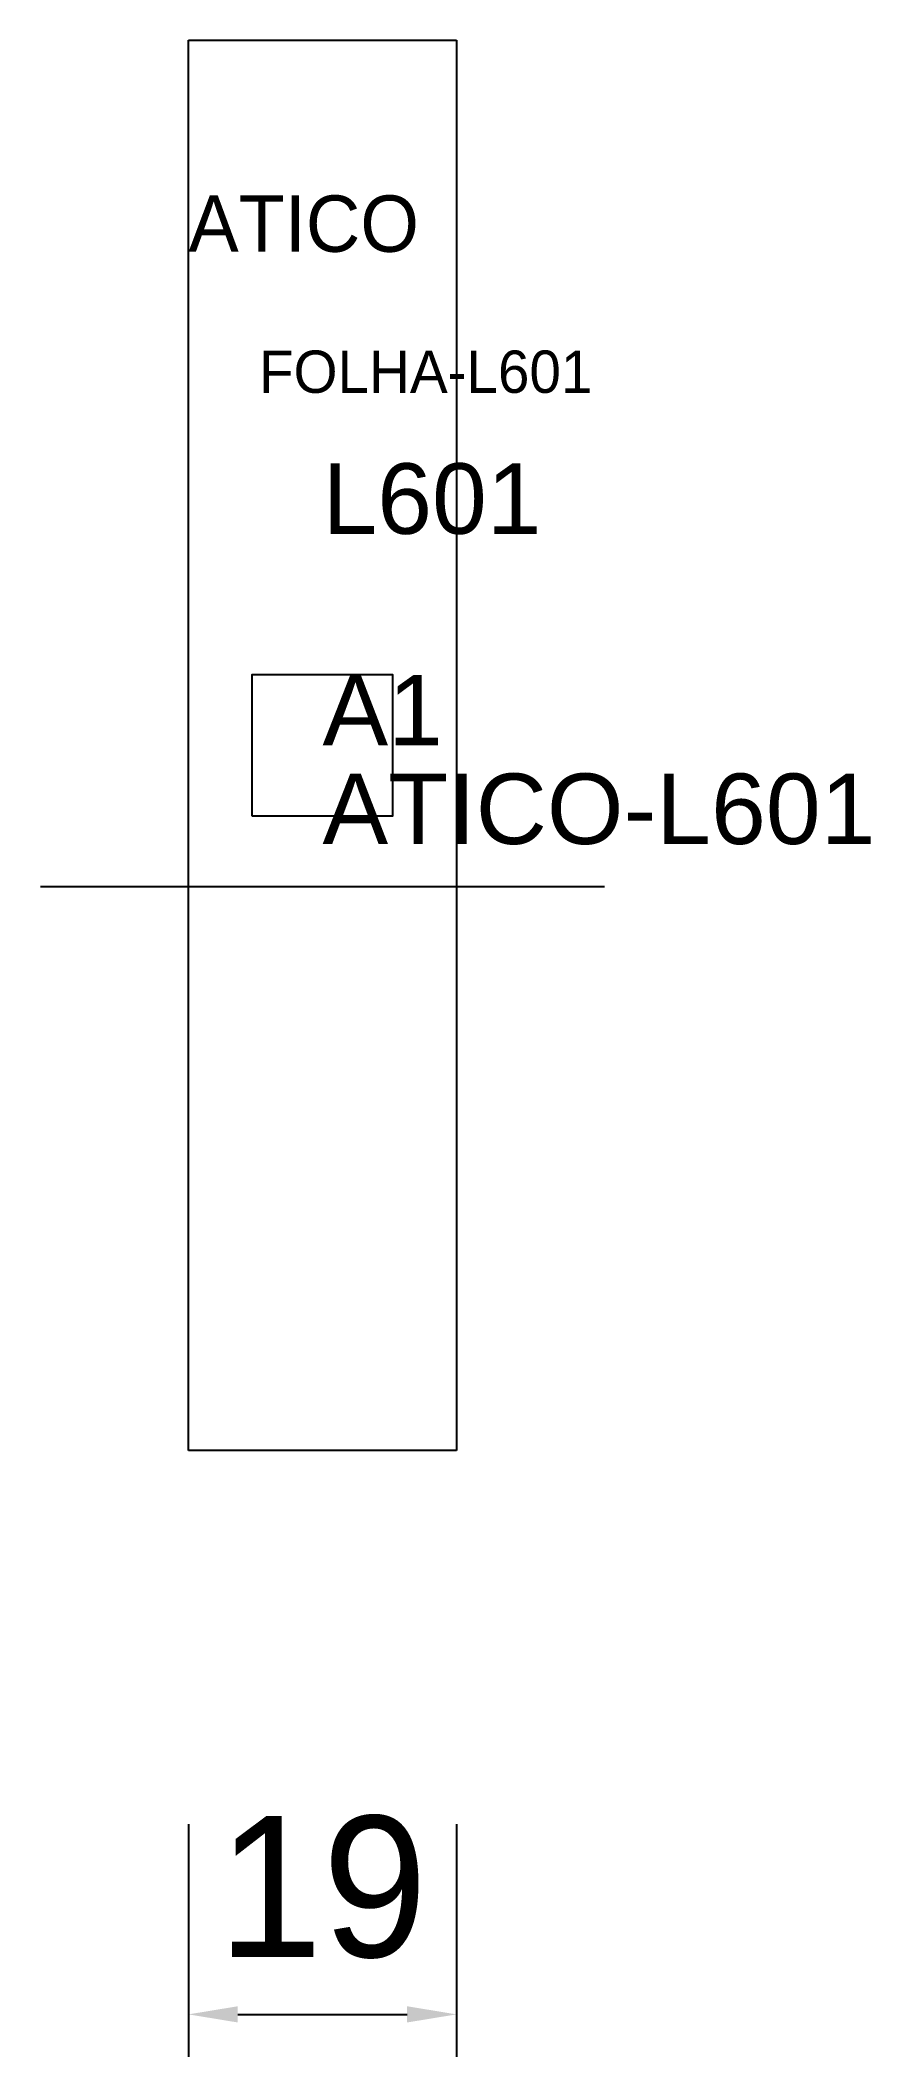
# Model space of a CAD drawing. Header units: metres. Extents: x 212 to 271, y 58 to 202.
import ezdxf

# ---------------------------------------------------------------- set-up
doc = ezdxf.new("R2010")
doc.units = ezdxf.units.M
for name, color, linetype in [('3', 3, 'CONTINUOUS'), ('AUX00', 7, 'CONTINUOUS'), ('COTA', 241, 'CONTINUOUS'), ('FOLHA', 255, 'CONTINUOUS'), ('Hachura', 251, 'CONTINUOUS'), ('NOMENCLATURA', 7, 'CONTINUOUS'), ('Nível', 160, 'CONTINUOUS'), ('Painéis', 200, 'CONTINUOUS'), ('Pilares', 5, 'CONTINUOUS'), ('SARR_2.2x7', 40, 'CONTINUOUS')]:
    doc.layers.add(name, color=color, linetype=linetype)
doc.styles.add('ARIAL', font='Arial.ttf')
doc.styles.add('STR_STANDARD', font='arial.ttf')
doc.dimstyles.new('EZ DXF', dxfattribs={"dimtxt": 10, "dimasz": 3.5, "dimexe": 3, "dimexo": 1.5, "dimgap": 1, "dimtad": 1, "dimdec": 1, "dimdsep": 46, "dimcen": 2.5, "dimazin": 3, "dimtfac": 1, "dimtmove": 0, "dimatfit": 3})

msp = doc.modelspace()

# ---------------------------------------------------------------- hatches: boundary and pattern name
at = {"layer": 'Hachura'}
h = msp.add_hatch(dxfattribs=at)
h.set_pattern_fill('ANSI31', scale=50)
h.paths.add_polyline_path([(222.2, 201.5), (241.2, 201.5), (241.2, 101.5), (222.2, 101.5)])
h = msp.add_hatch(dxfattribs=at)
h.set_pattern_fill('ANSI31', scale=50)
h.paths.add_polyline_path([(222.2, 201.5), (241.2, 201.5), (241.2, 101.5), (222.2, 101.5)])

# ---------------------------------------------------------------- linework, layer by layer
at = {"layer": 'Painéis', "color": 200}
for p, q in [((222.2, 201.5), (241.2, 201.5)), ((222.2, 101.5), (222.2, 201.5)), ((222.2, 201.5), (241.2, 201.5)), ((222.2, 101.5), (222.2, 201.5)), ((241.2, 201.5), (241.2, 101.5)), ((241.2, 201.5), (241.2, 101.5)), ((241.2, 101.5), (222.2, 101.5)), ((241.2, 101.5), (222.2, 101.5))]:
    msp.add_line(p, q, dxfattribs=at)
at = {"layer": 'Pilares'}
msp.add_lwpolyline([(226.7, 146.5), (236.7, 146.5), (236.7, 156.5), (226.7, 156.5)], close=True, dxfattribs=at)
msp.add_lwpolyline([(226.7, 146.5), (236.7, 146.5), (236.7, 156.5), (226.7, 156.5)], close=True, dxfattribs=at)
at = {"layer": 'SARR_2.2x7'}
msp.add_line((211.7, 141.5), (251.7, 141.5), dxfattribs=at)
msp.add_line((211.7, 141.5), (251.7, 141.5), dxfattribs=at)

# ---------------------------------------------------------------- texts
at = {"layer": '3', "style": 'STR_STANDARD'}
msp.add_text('A1', height=5, dxfattribs=at).set_placement((231.7, 151.5))
msp.add_text('A1', height=5, dxfattribs=at).set_placement((231.7, 151.5))
at = {"layer": 'AUX00', "style": 'STR_STANDARD'}
msp.add_text('ATICO-L601', height=5, dxfattribs=at).set_placement((231.7, 144.5))
msp.add_text('ATICO-L601', height=5, dxfattribs=at).set_placement((231.7, 144.5))
at = {"layer": 'FOLHA'}
msp.add_text('FOLHA-L601', height=3, dxfattribs=at).set_placement((227.2, 176.5))
msp.add_text('FOLHA-L601', height=3, dxfattribs=at).set_placement((227.2, 176.5))
at = {"layer": 'NOMENCLATURA', "insert": (231.7, 171.5), "char_height": 5, "attachment_point": 1, "style": 'ARIAL'}
msp.add_mtext('L601', dxfattribs=at)
msp.add_mtext('L601', dxfattribs=at)
at = {"layer": 'Nível'}
msp.add_text('ATICO', height=4, dxfattribs=at).set_placement((222.2, 186.5))
msp.add_text('ATICO', height=4, dxfattribs=at).set_placement((222.2, 186.5))

# ---------------------------------------------------------------- dimensions: what is measured, and where the dimension line sits
at = {"layer": 'COTA'}
msp.add_linear_dim(base=(222.2, 61.5), p1=(222.2, 76.5), p2=(241.2, 76.5), dimstyle='EZ DXF', dxfattribs=at).render()
msp.add_linear_dim(base=(222.2, 61.5), p1=(222.2, 76.5), p2=(241.2, 76.5), dimstyle='EZ DXF', dxfattribs=at).render()

doc.saveas('drawing.dxf')
